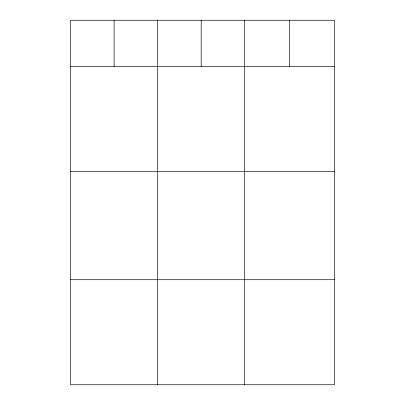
<?xml version="1.0" encoding="UTF-8"?>
<svg xmlns="http://www.w3.org/2000/svg" width="405" height="405" viewBox="0 0 405 405"><rect width="100%" height="100%" fill="white"/><g stroke="black" fill="none" stroke-linecap="round" stroke-linejoin="round"><path stroke-width="0.61" d="M334.419 66.471L334.419 384.75L70.581 384.75L70.581 20.25L334.419 20.25L334.419 66.471L70.581 66.471M70.581 171.502L334.419 171.502M70.581 279.718L334.419 279.718M289.565 20.25L289.565 66.471M244.711 20.25L244.711 384.75M201.179 20.25L201.179 66.471M157.646 20.25L157.646 384.75M114.114 20.25L114.114 66.471"/></g></svg>
